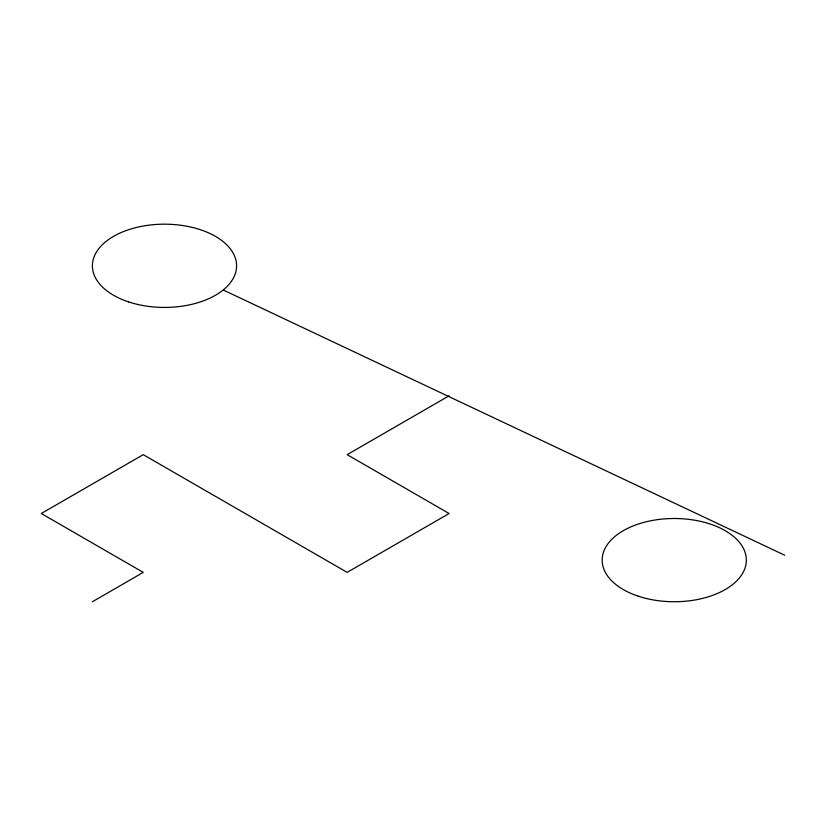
<?xml version="1.0" encoding="UTF-8"?>
<svg xmlns="http://www.w3.org/2000/svg" width="826" height="826" viewBox="0 0 826 826"><rect width="100%" height="100%" fill="white"/><g stroke="black" fill="none" stroke-linecap="round" stroke-linejoin="round"><path stroke-width="1.24" d="M92.275 601.813L143.249 572.377L41.3 513.514L143.249 454.661L347.157 572.377L449.107 513.514L347.157 454.661L449.107 395.799M223.96 290.339L784.7 555.217M638.209 596.165A72.089 41.62 0 0 0 746.343 560.121A72.089 41.62 0 0 0 638.209 524.076A72.089 41.62 0 0 0 638.209 596.165M128.443 301.851A72.089 41.62 0 0 0 236.587 265.807A72.089 41.62 0 0 0 128.443 229.762A72.089 41.62 0 0 0 128.443 301.851"/></g></svg>
